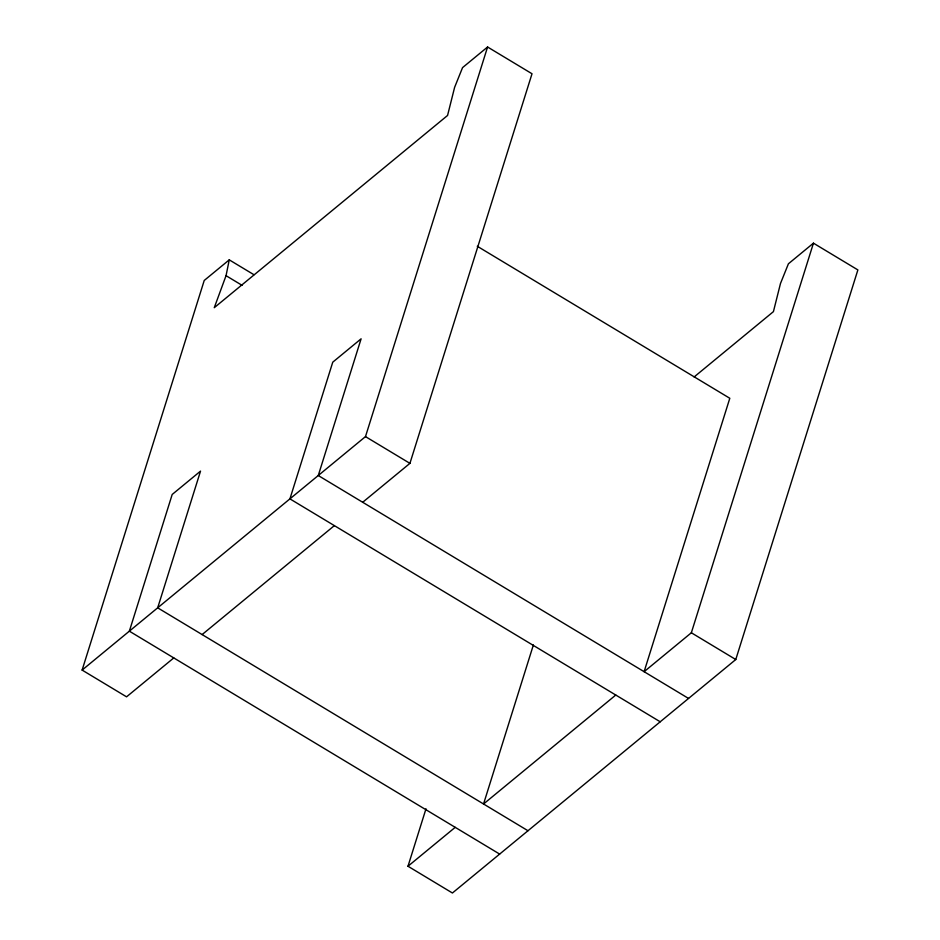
<?xml version="1.0" encoding="UTF-8"?>
<svg xmlns="http://www.w3.org/2000/svg" width="940" height="940" viewBox="0 0 940 940"><rect width="100%" height="100%" fill="white"/><g stroke="black" fill="none" stroke-linecap="round" stroke-linejoin="round"><path stroke-width="1.41" d="M362.687 502.277L409.922 463.361L532.016 73.755L487.578 47L462.551 67.621L454.619 87.338L447.558 115.467L214.261 307.697L226.047 275.679L229.254 259.851L253.941 274.715M173.783 657.918L126.559 696.834L82.121 670.079L204.227 280.473L229.254 259.851M82.121 670.079L365.484 436.606L487.578 47M694.143 376.952L773.42 311.634L780.482 283.504L788.413 263.788L813.441 243.166L857.879 269.921L735.773 659.527L452.422 893L407.984 866.245L425.996 808.788M533.38 644.969L483.548 803.994L615.782 695.036M477.273 246.257L729.804 398.278L644.111 671.689L691.346 632.773L813.441 243.166M202.124 634.57L334.358 525.625M407.984 866.245L455.207 827.341M226.047 275.679L242.085 285.337M365.484 436.606L409.922 463.361M691.346 632.773L735.773 659.527M688.55 698.443L318.261 475.522L361.101 338.823L332.76 362.17L289.92 498.87L660.221 721.791M527.986 830.737L157.685 607.827L200.525 471.116L172.196 494.464L129.356 631.175L499.645 854.084"/></g></svg>
